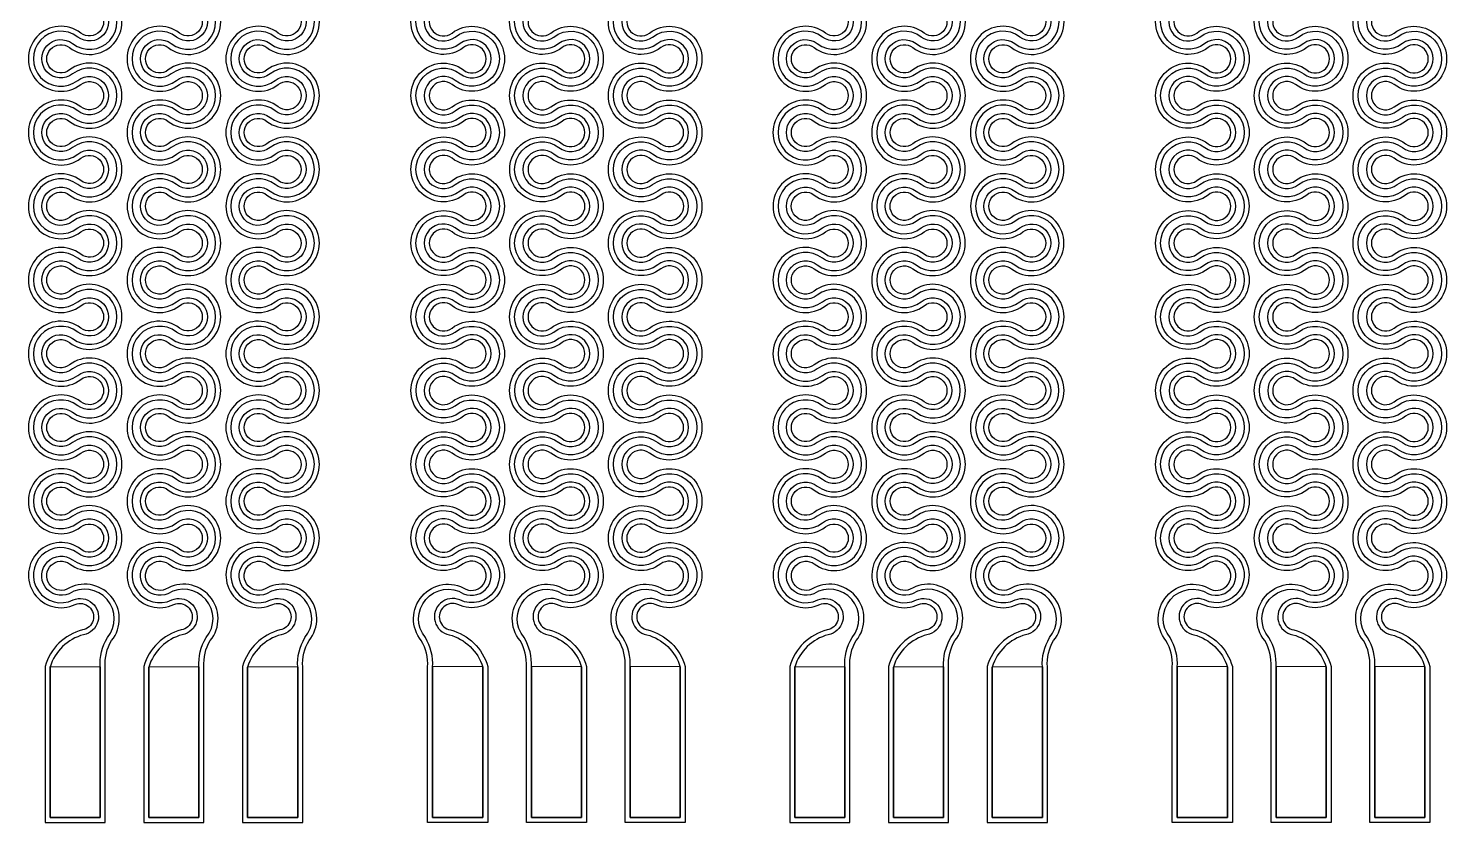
# Model space of a CAD drawing. Header units: millimetres. Extents: x -33.6 to 36.3, y -34.6 to 38.4.
# Drawn here: x 1.49 to 18.47, y 0.39 to 9.89 of the extents above; entities that cross this region are included whole.
import ezdxf

# ---------------------------------------------------------------- set-up
doc = ezdxf.new("R2010")
doc.units = ezdxf.units.MM
doc.layers.add('Metal Layer', color=40, linetype='Continuous')
doc.layers.add('Parylene Encapsulation', color=70, linetype='Continuous')

msp = doc.modelspace()

# ---------------------------------------------------------------- linework, layer by layer
at = {"layer": 'Metal Layer'}
for points in [[(2.085, 10.146, -2.041241), (2.085, 9.784, 2.041241), (2.085, 9.264, -2.041241), (2.085, 8.902, 2.041241), (2.085, 8.382, -2.041241), (2.085, 8.02, 2.041241), (2.085, 7.5, -2.041241), (2.085, 7.138, 2.041241), (2.085, 6.618, -2.041241), (2.085, 6.256, 2.041241), (2.085, 5.736, -2.041241), (2.085, 5.375, 2.041241), (2.085, 4.855, -2.041241), (2.085, 4.493, 2.041241), (2.085, 3.973, -2.041241), (2.085, 3.611, 1.794821), (2.03, 3.052, -1.116024), (2.155, 2.636, 0.258799), (1.754, 2.249), (1.754, 0.449), (2.354, 0.449), (2.354, 2.249, -0.156145), (2.441, 2.601, 0.851811), (1.983, 3.127, -1.718074), (2.024, 3.532, 2.041241), (2.024, 4.052, -2.041241), (2.024, 4.414, 2.041241), (2.024, 4.934, -2.041241), (2.024, 5.296, 2.041241), (2.024, 5.815, -2.041241), (2.024, 6.177, 2.041241), (2.024, 6.697, -2.041241), (2.024, 7.059, 2.041241), (2.024, 7.579, -2.041241), (2.024, 7.941, 2.041241), (2.024, 8.461, -2.041241), (2.024, 8.823, 2.041241), (2.024, 9.343, -2.041241), (2.024, 9.705, 2.041241), (2.024, 10.225, -2.041241)], [(3.267, 10.146, -2.041241), (3.267, 9.784, 2.041241), (3.267, 9.264, -2.041241), (3.267, 8.902, 2.041241), (3.267, 8.382, -2.041241), (3.267, 8.02, 2.041241), (3.267, 7.5, -2.041241), (3.267, 7.138, 2.041241), (3.267, 6.618, -2.041241), (3.267, 6.256, 2.041241), (3.267, 5.736, -2.041241), (3.267, 5.375, 2.041241), (3.267, 4.855, -2.041241), (3.267, 4.493, 2.041241), (3.267, 3.973, -2.041241), (3.267, 3.611, 1.794821), (3.211, 3.052, -1.116024), (3.336, 2.636, 0.258799), (2.936, 2.249), (2.936, 0.449), (3.536, 0.449), (3.536, 2.249, -0.156145), (3.622, 2.601, 0.851811), (3.165, 3.127, -1.718074), (3.205, 3.532, 2.041241), (3.205, 4.052, -2.041241), (3.205, 4.414, 2.041241), (3.205, 4.934, -2.041241), (3.205, 5.296, 2.041241), (3.205, 5.815, -2.041241), (3.205, 6.177, 2.041241), (3.205, 6.697, -2.041241), (3.205, 7.059, 2.041241), (3.205, 7.579, -2.041241), (3.205, 7.941, 2.041241), (3.205, 8.461, -2.041241), (3.205, 8.823, 2.041241), (3.205, 9.343, -2.041241), (3.205, 9.705, 2.041241), (3.205, 10.225, -2.041241)], [(4.448, 10.146, -2.041241), (4.448, 9.784, 2.041241), (4.448, 9.264, -2.041241), (4.448, 8.902, 2.041241), (4.448, 8.382, -2.041241), (4.448, 8.02, 2.041241), (4.448, 7.5, -2.041241), (4.448, 7.138, 2.041241), (4.448, 6.618, -2.041241), (4.448, 6.256, 2.041241), (4.448, 5.736, -2.041241), (4.448, 5.375, 2.041241), (4.448, 4.855, -2.041241), (4.448, 4.493, 2.041241), (4.448, 3.973, -2.041241), (4.448, 3.611, 1.794821), (4.393, 3.052, -1.116024), (4.518, 2.636, 0.258799), (4.118, 2.249), (4.118, 0.449), (4.718, 0.449), (4.718, 2.249, -0.156145), (4.804, 2.601, 0.851811), (4.346, 3.127, -1.718074), (4.387, 3.532, 2.041241), (4.387, 4.052, -2.041241), (4.387, 4.414, 2.041241), (4.387, 4.934, -2.041241), (4.387, 5.296, 2.041241), (4.387, 5.815, -2.041241), (4.387, 6.177, 2.041241), (4.387, 6.697, -2.041241), (4.387, 7.059, 2.041241), (4.387, 7.579, -2.041241), (4.387, 7.941, 2.041241), (4.387, 8.461, -2.041241), (4.387, 8.823, 2.041241), (4.387, 9.343, -2.041241), (4.387, 9.705, 2.041241), (4.387, 10.225, -2.041241)], [(6.601, 10.146, 2.041241), (6.601, 9.784, -2.041241), (6.601, 9.264, 2.041241), (6.601, 8.902, -2.041241), (6.601, 8.382, 2.041241), (6.601, 8.02, -2.041241), (6.601, 7.5, 2.041241), (6.601, 7.138, -2.041241), (6.601, 6.618, 2.041241), (6.601, 6.256, -2.041241), (6.601, 5.736, 2.041241), (6.601, 5.375, -2.041241), (6.601, 4.855, 2.041241), (6.601, 4.493, -2.041241), (6.601, 3.973, 2.041241), (6.601, 3.611, -1.794821), (6.657, 3.052, 1.116024), (6.532, 2.636, -0.258799), (6.932, 2.249), (6.932, 0.449), (6.332, 0.449), (6.332, 2.249, 0.156145), (6.246, 2.601, -0.851811), (6.703, 3.127, 1.718074), (6.663, 3.532, -2.041241), (6.663, 4.052, 2.041241), (6.663, 4.414, -2.041241), (6.663, 4.934, 2.041241), (6.663, 5.296, -2.041241), (6.663, 5.815, 2.041241), (6.663, 6.177, -2.041241), (6.663, 6.697, 2.041241), (6.663, 7.059, -2.041241), (6.663, 7.579, 2.041241), (6.663, 7.941, -2.041241), (6.663, 8.461, 2.041241), (6.663, 8.823, -2.041241), (6.663, 9.343, 2.041241), (6.663, 9.705, -2.041241), (6.663, 10.225, 2.041241)], [(7.783, 10.146, 2.041241), (7.783, 9.784, -2.041241), (7.783, 9.264, 2.041241), (7.783, 8.902, -2.041241), (7.783, 8.382, 2.041241), (7.783, 8.02, -2.041241), (7.783, 7.5, 2.041241), (7.783, 7.138, -2.041241), (7.783, 6.618, 2.041241), (7.783, 6.256, -2.041241), (7.783, 5.736, 2.041241), (7.783, 5.375, -2.041241), (7.783, 4.855, 2.041241), (7.783, 4.493, -2.041241), (7.783, 3.973, 2.041241), (7.783, 3.611, -1.794821), (7.838, 3.052, 1.116024), (7.713, 2.636, -0.258799), (8.114, 2.249), (8.114, 0.449), (7.514, 0.449), (7.514, 2.249, 0.156145), (7.427, 2.601, -0.851811), (7.885, 3.127, 1.718074), (7.844, 3.532, -2.041241), (7.844, 4.052, 2.041241), (7.844, 4.414, -2.041241), (7.844, 4.934, 2.041241), (7.844, 5.296, -2.041241), (7.844, 5.815, 2.041241), (7.844, 6.177, -2.041241), (7.844, 6.697, 2.041241), (7.844, 7.059, -2.041241), (7.844, 7.579, 2.041241), (7.844, 7.941, -2.041241), (7.844, 8.461, 2.041241), (7.844, 8.823, -2.041241), (7.844, 9.343, 2.041241), (7.844, 9.705, -2.041241), (7.844, 10.225, 2.041241)], [(8.965, 10.146, 2.041241), (8.965, 9.784, -2.041241), (8.965, 9.264, 2.041241), (8.965, 8.902, -2.041241), (8.965, 8.382, 2.041241), (8.965, 8.02, -2.041241), (8.965, 7.5, 2.041241), (8.965, 7.138, -2.041241), (8.965, 6.618, 2.041241), (8.965, 6.256, -2.041241), (8.965, 5.736, 2.041241), (8.965, 5.375, -2.041241), (8.965, 4.855, 2.041241), (8.965, 4.493, -2.041241), (8.965, 3.973, 2.041241), (8.965, 3.611, -1.794821), (9.02, 3.052, 1.116024), (8.895, 2.636, -0.258799), (9.295, 2.249), (9.295, 0.449), (8.695, 0.449), (8.695, 2.249, 0.156145), (8.609, 2.601, -0.851811), (9.067, 3.127, 1.718074), (9.026, 3.532, -2.041241), (9.026, 4.052, 2.041241), (9.026, 4.414, -2.041241), (9.026, 4.934, 2.041241), (9.026, 5.296, -2.041241), (9.026, 5.815, 2.041241), (9.026, 6.177, -2.041241), (9.026, 6.697, 2.041241), (9.026, 7.059, -2.041241), (9.026, 7.579, 2.041241), (9.026, 7.941, -2.041241), (9.026, 8.461, 2.041241), (9.026, 8.823, -2.041241), (9.026, 9.343, 2.041241), (9.026, 9.705, -2.041241), (9.026, 10.225, 2.041241)], [(10.996, 10.146, -2.041241), (10.996, 9.784, 2.041241), (10.996, 9.264, -2.041241), (10.996, 8.902, 2.041241), (10.996, 8.382, -2.041241), (10.996, 8.02, 2.041241), (10.996, 7.5, -2.041241), (10.996, 7.138, 2.041241), (10.996, 6.618, -2.041241), (10.996, 6.256, 2.041241), (10.996, 5.736, -2.041241), (10.996, 5.375, 2.041241), (10.996, 4.855, -2.041241), (10.996, 4.493, 2.041241), (10.996, 3.973, -2.041241), (10.996, 3.611, 1.794821), (10.941, 3.052, -1.116024), (11.066, 2.636, 0.258799), (10.666, 2.249), (10.666, 0.449), (11.266, 0.449), (11.266, 2.249, -0.156145), (11.352, 2.601, 0.851811), (10.894, 3.127, -1.718074), (10.935, 3.532, 2.041241), (10.935, 4.052, -2.041241), (10.935, 4.414, 2.041241), (10.935, 4.934, -2.041241), (10.935, 5.296, 2.041241), (10.935, 5.815, -2.041241), (10.935, 6.177, 2.041241), (10.935, 6.697, -2.041241), (10.935, 7.059, 2.041241), (10.935, 7.579, -2.041241), (10.935, 7.941, 2.041241), (10.935, 8.461, -2.041241), (10.935, 8.823, 2.041241), (10.935, 9.343, -2.041241), (10.935, 9.705, 2.041241), (10.935, 10.225, -2.041241)], [(12.178, 10.146, -2.041241), (12.178, 9.784, 2.041241), (12.178, 9.264, -2.041241), (12.178, 8.902, 2.041241), (12.178, 8.382, -2.041241), (12.178, 8.02, 2.041241), (12.178, 7.5, -2.041241), (12.178, 7.138, 2.041241), (12.178, 6.618, -2.041241), (12.178, 6.256, 2.041241), (12.178, 5.736, -2.041241), (12.178, 5.375, 2.041241), (12.178, 4.855, -2.041241), (12.178, 4.493, 2.041241), (12.178, 3.973, -2.041241), (12.178, 3.611, 1.794821), (12.123, 3.052, -1.116024), (12.248, 2.636, 0.258799), (11.847, 2.249), (11.847, 0.449), (12.447, 0.449), (12.447, 2.249, -0.156145), (12.534, 2.601, 0.851811), (12.076, 3.127, -1.718074), (12.117, 3.532, 2.041241), (12.117, 4.052, -2.041241), (12.117, 4.414, 2.041241), (12.117, 4.934, -2.041241), (12.117, 5.296, 2.041241), (12.117, 5.815, -2.041241), (12.117, 6.177, 2.041241), (12.117, 6.697, -2.041241), (12.117, 7.059, 2.041241), (12.117, 7.579, -2.041241), (12.117, 7.941, 2.041241), (12.117, 8.461, -2.041241), (12.117, 8.823, 2.041241), (12.117, 9.343, -2.041241), (12.117, 9.705, 2.041241), (12.117, 10.225, -2.041241)], [(13.36, 10.146, -2.041241), (13.36, 9.784, 2.041241), (13.36, 9.264, -2.041241), (13.36, 8.902, 2.041241), (13.36, 8.382, -2.041241), (13.36, 8.02, 2.041241), (13.36, 7.5, -2.041241), (13.36, 7.138, 2.041241), (13.36, 6.618, -2.041241), (13.36, 6.256, 2.041241), (13.36, 5.736, -2.041241), (13.36, 5.375, 2.041241), (13.36, 4.855, -2.041241), (13.36, 4.493, 2.041241), (13.36, 3.973, -2.041241), (13.36, 3.611, 1.794821), (13.304, 3.052, -1.116024), (13.429, 2.636, 0.258799), (13.029, 2.249), (13.029, 0.449), (13.629, 0.449), (13.629, 2.249, -0.156145), (13.715, 2.601, 0.851811), (13.258, 3.127, -1.718074), (13.298, 3.532, 2.041241), (13.298, 4.052, -2.041241), (13.298, 4.414, 2.041241), (13.298, 4.934, -2.041241), (13.298, 5.296, 2.041241), (13.298, 5.815, -2.041241), (13.298, 6.177, 2.041241), (13.298, 6.697, -2.041241), (13.298, 7.059, 2.041241), (13.298, 7.579, -2.041241), (13.298, 7.941, 2.041241), (13.298, 8.461, -2.041241), (13.298, 8.823, 2.041241), (13.298, 9.343, -2.041241), (13.298, 9.705, 2.041241), (13.298, 10.225, -2.041241)], [(15.513, 10.146, 2.041241), (15.513, 9.784, -2.041241), (15.513, 9.264, 2.041241), (15.513, 8.902, -2.041241), (15.513, 8.382, 2.041241), (15.513, 8.02, -2.041241), (15.513, 7.5, 2.041241), (15.513, 7.138, -2.041241), (15.513, 6.618, 2.041241), (15.513, 6.256, -2.041241), (15.513, 5.736, 2.041241), (15.513, 5.375, -2.041241), (15.513, 4.855, 2.041241), (15.513, 4.493, -2.041241), (15.513, 3.973, 2.041241), (15.513, 3.611, -1.794821), (15.568, 3.052, 1.116024), (15.443, 2.636, -0.258799), (15.843, 2.249), (15.843, 0.449), (15.243, 0.449), (15.243, 2.249, 0.156145), (15.157, 2.601, -0.851811), (15.615, 3.127, 1.718074), (15.574, 3.532, -2.041241), (15.574, 4.052, 2.041241), (15.574, 4.414, -2.041241), (15.574, 4.934, 2.041241), (15.574, 5.296, -2.041241), (15.574, 5.815, 2.041241), (15.574, 6.177, -2.041241), (15.574, 6.697, 2.041241), (15.574, 7.059, -2.041241), (15.574, 7.579, 2.041241), (15.574, 7.941, -2.041241), (15.574, 8.461, 2.041241), (15.574, 8.823, -2.041241), (15.574, 9.343, 2.041241), (15.574, 9.705, -2.041241), (15.574, 10.225, 2.041241)], [(16.694, 10.146, 2.041241), (16.694, 9.784, -2.041241), (16.694, 9.264, 2.041241), (16.694, 8.902, -2.041241), (16.694, 8.382, 2.041241), (16.694, 8.02, -2.041241), (16.694, 7.5, 2.041241), (16.694, 7.138, -2.041241), (16.694, 6.618, 2.041241), (16.694, 6.256, -2.041241), (16.694, 5.736, 2.041241), (16.694, 5.375, -2.041241), (16.694, 4.855, 2.041241), (16.694, 4.493, -2.041241), (16.694, 3.973, 2.041241), (16.694, 3.611, -1.794821), (16.75, 3.052, 1.116024), (16.625, 2.636, -0.258799), (17.025, 2.249), (17.025, 0.449), (16.425, 0.449), (16.425, 2.249, 0.156145), (16.339, 2.601, -0.851811), (16.796, 3.127, 1.718074), (16.756, 3.532, -2.041241), (16.756, 4.052, 2.041241), (16.756, 4.414, -2.041241), (16.756, 4.934, 2.041241), (16.756, 5.296, -2.041241), (16.756, 5.815, 2.041241), (16.756, 6.177, -2.041241), (16.756, 6.697, 2.041241), (16.756, 7.059, -2.041241), (16.756, 7.579, 2.041241), (16.756, 7.941, -2.041241), (16.756, 8.461, 2.041241), (16.756, 8.823, -2.041241), (16.756, 9.343, 2.041241), (16.756, 9.705, -2.041241), (16.756, 10.225, 2.041241)], [(17.876, 10.146, 2.041241), (17.876, 9.784, -2.041241), (17.876, 9.264, 2.041241), (17.876, 8.902, -2.041241), (17.876, 8.382, 2.041241), (17.876, 8.02, -2.041241), (17.876, 7.5, 2.041241), (17.876, 7.138, -2.041241), (17.876, 6.618, 2.041241), (17.876, 6.256, -2.041241), (17.876, 5.736, 2.041241), (17.876, 5.375, -2.041241), (17.876, 4.855, 2.041241), (17.876, 4.493, -2.041241), (17.876, 3.973, 2.041241), (17.876, 3.611, -1.794821), (17.931, 3.052, 1.116024), (17.806, 2.636, -0.258799), (18.207, 2.249), (18.207, 0.449), (17.607, 0.449), (17.607, 2.249, 0.156145), (17.52, 2.601, -0.851811), (17.978, 3.127, 1.718074), (17.937, 3.532, -2.041241), (17.937, 4.052, 2.041241), (17.937, 4.414, -2.041241), (17.937, 4.934, 2.041241), (17.937, 5.296, -2.041241), (17.937, 5.815, 2.041241), (17.937, 6.177, -2.041241), (17.937, 6.697, 2.041241), (17.937, 7.059, -2.041241), (17.937, 7.579, 2.041241), (17.937, 7.941, -2.041241), (17.937, 8.461, 2.041241), (17.937, 8.823, -2.041241), (17.937, 9.343, 2.041241), (17.937, 9.705, -2.041241), (17.937, 10.225, 2.041241)]]:
    msp.add_lwpolyline(points, format="xyb", dxfattribs=at)
at = {"layer": 'Parylene Encapsulation'}
for points in [[(2.122, 10.098, -2.041241), (2.122, 9.831, 2.041241), (2.122, 9.216, -2.041241), (2.122, 8.949, 2.041241), (2.122, 8.334, -2.041241), (2.122, 8.067, 2.041241), (2.122, 7.453, -2.041241), (2.122, 7.186, 2.041241), (2.122, 6.571, -2.041241), (2.122, 6.304, 2.041241), (2.122, 5.689, -2.041241), (2.122, 5.422, 2.041241), (2.122, 4.807, -2.041241), (2.122, 4.54, 2.041241), (2.122, 3.925, -2.042643), (2.122, 3.658, 1.790498), (2.055, 2.998, -1.118572), (2.142, 2.694, 0.263776), (1.694, 2.257), (1.694, 0.389), (2.414, 0.389), (2.414, 2.251, -0.155176), (2.49, 2.566, 0.842128), (1.955, 3.18, -1.690686), (1.988, 3.484, 2.036462), (1.987, 4.099, -2.041241), (1.987, 4.366, 2.041241), (1.987, 4.981, -2.041241), (1.987, 5.248, 2.041241), (1.987, 5.863, -2.041241), (1.987, 6.13, 2.041241), (1.987, 6.745, -2.041241), (1.987, 7.012, 2.041241), (1.987, 7.626, -2.041241), (1.987, 7.894, 2.041241), (1.987, 8.508, -2.041241), (1.987, 8.775, 2.041241), (1.987, 9.39, -2.041241), (1.987, 9.657, 2.041241), (1.987, 10.272, -2.041241)], [(3.303, 10.098, -2.041241), (3.303, 9.831, 2.041241), (3.303, 9.216, -2.041241), (3.303, 8.949, 2.041241), (3.303, 8.334, -2.041241), (3.303, 8.067, 2.041241), (3.303, 7.453, -2.041241), (3.303, 7.186, 2.041241), (3.303, 6.571, -2.041241), (3.303, 6.304, 2.041241), (3.303, 5.689, -2.041241), (3.303, 5.422, 2.041241), (3.303, 4.807, -2.041241), (3.303, 4.54, 2.041241), (3.303, 3.925, -2.042643), (3.303, 3.658, 1.790498), (3.236, 2.998, -1.118572), (3.323, 2.694, 0.263776), (2.876, 2.257), (2.876, 0.389), (3.596, 0.389), (3.596, 2.251, -0.155176), (3.671, 2.566, 0.842128), (3.137, 3.18, -1.690686), (3.17, 3.484, 2.036462), (3.169, 4.099, -2.041241), (3.169, 4.366, 2.041241), (3.169, 4.981, -2.041241), (3.169, 5.248, 2.041241), (3.169, 5.863, -2.041241), (3.169, 6.13, 2.041241), (3.169, 6.745, -2.041241), (3.169, 7.012, 2.041241), (3.169, 7.626, -2.041241), (3.169, 7.894, 2.041241), (3.169, 8.508, -2.041241), (3.169, 8.775, 2.041241), (3.169, 9.39, -2.041241), (3.169, 9.657, 2.041241), (3.169, 10.272, -2.041241)], [(4.485, 10.098, -2.041241), (4.485, 9.831, 2.041241), (4.485, 9.216, -2.041241), (4.485, 8.949, 2.041241), (4.485, 8.334, -2.041241), (4.485, 8.067, 2.041241), (4.485, 7.453, -2.041241), (4.485, 7.186, 2.041241), (4.485, 6.571, -2.041241), (4.485, 6.304, 2.041241), (4.485, 5.689, -2.041241), (4.485, 5.422, 2.041241), (4.485, 4.807, -2.041241), (4.485, 4.54, 2.041241), (4.485, 3.925, -2.042643), (4.485, 3.658, 1.790498), (4.418, 2.998, -1.118572), (4.505, 2.694, 0.263776), (4.058, 2.257), (4.058, 0.389), (4.778, 0.389), (4.778, 2.251, -0.155176), (4.853, 2.566, 0.842128), (4.319, 3.18, -1.690686), (4.351, 3.484, 2.036462), (4.35, 4.099, -2.041241), (4.35, 4.366, 2.041241), (4.35, 4.981, -2.041241), (4.35, 5.248, 2.041241), (4.35, 5.863, -2.041241), (4.35, 6.13, 2.041241), (4.35, 6.745, -2.041241), (4.35, 7.012, 2.041241), (4.35, 7.626, -2.041241), (4.35, 7.894, 2.041241), (4.35, 8.508, -2.041241), (4.35, 8.775, 2.041241), (4.35, 9.39, -2.041241), (4.35, 9.657, 2.041241), (4.35, 10.272, -2.041241)], [(6.565, 10.098, 2.041241), (6.565, 9.831, -2.041241), (6.565, 9.216, 2.041241), (6.565, 8.949, -2.041241), (6.565, 8.334, 2.041241), (6.565, 8.067, -2.041241), (6.565, 7.453, 2.041241), (6.565, 7.186, -2.041241), (6.565, 6.571, 2.041241), (6.565, 6.304, -2.041241), (6.565, 5.689, 2.041241), (6.565, 5.422, -2.041241), (6.565, 4.807, 2.041241), (6.565, 4.54, -2.041241), (6.565, 3.925, 2.042643), (6.565, 3.658, -1.790498), (6.632, 2.998, 1.118572), (6.545, 2.694, -0.263776), (6.992, 2.257), (6.992, 0.389), (6.272, 0.389), (6.272, 2.251, 0.155176), (6.197, 2.566, -0.842128), (6.731, 3.18, 1.690686), (6.698, 3.484, -2.036462), (6.7, 4.099, 2.041241), (6.7, 4.366, -2.041241), (6.7, 4.981, 2.041241), (6.7, 5.248, -2.041241), (6.7, 5.863, 2.041241), (6.7, 6.13, -2.041241), (6.7, 6.745, 2.041241), (6.7, 7.012, -2.041241), (6.7, 7.626, 2.041241), (6.7, 7.894, -2.041241), (6.7, 8.508, 2.041241), (6.7, 8.775, -2.041241), (6.7, 9.39, 2.041241), (6.7, 9.657, -2.041241), (6.7, 10.272, 2.041241)], [(7.746, 10.098, 2.041241), (7.746, 9.831, -2.041241), (7.746, 9.216, 2.041241), (7.746, 8.949, -2.041241), (7.746, 8.334, 2.041241), (7.746, 8.067, -2.041241), (7.746, 7.453, 2.041241), (7.746, 7.186, -2.041241), (7.746, 6.571, 2.041241), (7.746, 6.304, -2.041241), (7.746, 5.689, 2.041241), (7.746, 5.422, -2.041241), (7.746, 4.807, 2.041241), (7.746, 4.54, -2.041241), (7.746, 3.925, 2.042643), (7.746, 3.658, -1.790498), (7.814, 2.998, 1.118572), (7.726, 2.694, -0.263776), (8.174, 2.257), (8.174, 0.389), (7.454, 0.389), (7.454, 2.251, 0.155176), (7.378, 2.566, -0.842128), (7.913, 3.18, 1.690686), (7.88, 3.484, -2.036462), (7.881, 4.099, 2.041241), (7.881, 4.366, -2.041241), (7.881, 4.981, 2.041241), (7.881, 5.248, -2.041241), (7.881, 5.863, 2.041241), (7.881, 6.13, -2.041241), (7.881, 6.745, 2.041241), (7.881, 7.012, -2.041241), (7.881, 7.626, 2.041241), (7.881, 7.894, -2.041241), (7.881, 8.508, 2.041241), (7.881, 8.775, -2.041241), (7.881, 9.39, 2.041241), (7.881, 9.657, -2.041241), (7.881, 10.272, 2.041241)], [(8.928, 10.098, 2.041241), (8.928, 9.831, -2.041241), (8.928, 9.216, 2.041241), (8.928, 8.949, -2.041241), (8.928, 8.334, 2.041241), (8.928, 8.067, -2.041241), (8.928, 7.453, 2.041241), (8.928, 7.186, -2.041241), (8.928, 6.571, 2.041241), (8.928, 6.304, -2.041241), (8.928, 5.689, 2.041241), (8.928, 5.422, -2.041241), (8.928, 4.807, 2.041241), (8.928, 4.54, -2.041241), (8.928, 3.925, 2.042643), (8.928, 3.658, -1.790498), (8.995, 2.998, 1.118572), (8.908, 2.694, -0.263776), (9.355, 2.257), (9.355, 0.389), (8.635, 0.389), (8.635, 2.251, 0.155176), (8.56, 2.566, -0.842128), (9.094, 3.18, 1.690686), (9.062, 3.484, -2.036462), (9.063, 4.099, 2.041241), (9.063, 4.366, -2.041241), (9.063, 4.981, 2.041241), (9.063, 5.248, -2.041241), (9.063, 5.863, 2.041241), (9.063, 6.13, -2.041241), (9.063, 6.745, 2.041241), (9.063, 7.012, -2.041241), (9.063, 7.626, 2.041241), (9.063, 7.894, -2.041241), (9.063, 8.508, 2.041241), (9.063, 8.775, -2.041241), (9.063, 9.39, 2.041241), (9.063, 9.657, -2.041241), (9.063, 10.272, 2.041241)], [(11.033, 10.098, -2.041241), (11.033, 9.831, 2.041241), (11.033, 9.216, -2.041241), (11.033, 8.949, 2.041241), (11.033, 8.334, -2.041241), (11.033, 8.067, 2.041241), (11.033, 7.453, -2.041241), (11.033, 7.186, 2.041241), (11.033, 6.571, -2.041241), (11.033, 6.304, 2.041241), (11.033, 5.689, -2.041241), (11.033, 5.422, 2.041241), (11.033, 4.807, -2.041241), (11.033, 4.54, 2.041241), (11.033, 3.925, -2.042643), (11.033, 3.658, 1.790498), (10.966, 2.998, -1.118572), (11.053, 2.694, 0.263776), (10.606, 2.257), (10.606, 0.389), (11.326, 0.389), (11.326, 2.251, -0.155176), (11.401, 2.566, 0.842128), (10.867, 3.18, -1.690686), (10.899, 3.484, 2.036462), (10.898, 4.099, -2.041241), (10.898, 4.366, 2.041241), (10.898, 4.981, -2.041241), (10.898, 5.248, 2.041241), (10.898, 5.863, -2.041241), (10.898, 6.13, 2.041241), (10.898, 6.745, -2.041241), (10.898, 7.012, 2.041241), (10.898, 7.626, -2.041241), (10.898, 7.894, 2.041241), (10.898, 8.508, -2.041241), (10.898, 8.775, 2.041241), (10.898, 9.39, -2.041241), (10.898, 9.657, 2.041241), (10.898, 10.272, -2.041241)], [(12.215, 10.098, -2.041241), (12.215, 9.831, 2.041241), (12.215, 9.216, -2.041241), (12.215, 8.949, 2.041241), (12.215, 8.334, -2.041241), (12.215, 8.067, 2.041241), (12.215, 7.453, -2.041241), (12.215, 7.186, 2.041241), (12.215, 6.571, -2.041241), (12.215, 6.304, 2.041241), (12.215, 5.689, -2.041241), (12.215, 5.422, 2.041241), (12.215, 4.807, -2.041241), (12.215, 4.54, 2.041241), (12.215, 3.925, -2.042643), (12.215, 3.658, 1.790498), (12.147, 2.998, -1.118572), (12.235, 2.694, 0.263776), (11.787, 2.257), (11.787, 0.389), (12.507, 0.389), (12.507, 2.251, -0.155176), (12.583, 2.566, 0.842128), (12.048, 3.18, -1.690686), (12.081, 3.484, 2.036462), (12.08, 4.099, -2.041241), (12.08, 4.366, 2.041241), (12.08, 4.981, -2.041241), (12.08, 5.248, 2.041241), (12.08, 5.863, -2.041241), (12.08, 6.13, 2.041241), (12.08, 6.745, -2.041241), (12.08, 7.012, 2.041241), (12.08, 7.626, -2.041241), (12.08, 7.894, 2.041241), (12.08, 8.508, -2.041241), (12.08, 8.775, 2.041241), (12.08, 9.39, -2.041241), (12.08, 9.657, 2.041241), (12.08, 10.272, -2.041241)], [(13.396, 10.098, -2.041241), (13.396, 9.831, 2.041241), (13.396, 9.216, -2.041241), (13.396, 8.949, 2.041241), (13.396, 8.334, -2.041241), (13.396, 8.067, 2.041241), (13.396, 7.453, -2.041241), (13.396, 7.186, 2.041241), (13.396, 6.571, -2.041241), (13.396, 6.304, 2.041241), (13.396, 5.689, -2.041241), (13.396, 5.422, 2.041241), (13.396, 4.807, -2.041241), (13.396, 4.54, 2.041241), (13.396, 3.925, -2.042643), (13.396, 3.658, 1.790498), (13.329, 2.998, -1.118572), (13.416, 2.694, 0.263776), (12.969, 2.257), (12.969, 0.389), (13.689, 0.389), (13.689, 2.251, -0.155176), (13.764, 2.566, 0.842128), (13.23, 3.18, -1.690686), (13.263, 3.484, 2.036462), (13.261, 4.099, -2.041241), (13.261, 4.366, 2.041241), (13.261, 4.981, -2.041241), (13.261, 5.248, 2.041241), (13.261, 5.863, -2.041241), (13.261, 6.13, 2.041241), (13.261, 6.745, -2.041241), (13.261, 7.012, 2.041241), (13.261, 7.626, -2.041241), (13.261, 7.894, 2.041241), (13.261, 8.508, -2.041241), (13.261, 8.775, 2.041241), (13.261, 9.39, -2.041241), (13.261, 9.657, 2.041241), (13.261, 10.272, -2.041241)], [(15.476, 10.098, 2.041241), (15.476, 9.831, -2.041241), (15.476, 9.216, 2.041241), (15.476, 8.949, -2.041241), (15.476, 8.334, 2.041241), (15.476, 8.067, -2.041241), (15.476, 7.453, 2.041241), (15.476, 7.186, -2.041241), (15.476, 6.571, 2.041241), (15.476, 6.304, -2.041241), (15.476, 5.689, 2.041241), (15.476, 5.422, -2.041241), (15.476, 4.807, 2.041241), (15.476, 4.54, -2.041241), (15.476, 3.925, 2.042643), (15.476, 3.658, -1.790498), (15.543, 2.998, 1.118572), (15.456, 2.694, -0.263776), (15.903, 2.257), (15.903, 0.389), (15.183, 0.389), (15.183, 2.251, 0.155176), (15.108, 2.566, -0.842128), (15.642, 3.18, 1.690686), (15.61, 3.484, -2.036462), (15.611, 4.099, 2.041241), (15.611, 4.366, -2.041241), (15.611, 4.981, 2.041241), (15.611, 5.248, -2.041241), (15.611, 5.863, 2.041241), (15.611, 6.13, -2.041241), (15.611, 6.745, 2.041241), (15.611, 7.012, -2.041241), (15.611, 7.626, 2.041241), (15.611, 7.894, -2.041241), (15.611, 8.508, 2.041241), (15.611, 8.775, -2.041241), (15.611, 9.39, 2.041241), (15.611, 9.657, -2.041241), (15.611, 10.272, 2.041241)], [(16.658, 10.098, 2.041241), (16.658, 9.831, -2.041241), (16.658, 9.216, 2.041241), (16.658, 8.949, -2.041241), (16.658, 8.334, 2.041241), (16.658, 8.067, -2.041241), (16.658, 7.453, 2.041241), (16.658, 7.186, -2.041241), (16.658, 6.571, 2.041241), (16.658, 6.304, -2.041241), (16.658, 5.689, 2.041241), (16.658, 5.422, -2.041241), (16.658, 4.807, 2.041241), (16.658, 4.54, -2.041241), (16.658, 3.925, 2.042643), (16.658, 3.658, -1.790498), (16.725, 2.998, 1.118572), (16.638, 2.694, -0.263776), (17.085, 2.257), (17.085, 0.389), (16.365, 0.389), (16.365, 2.251, 0.155176), (16.29, 2.566, -0.842128), (16.824, 3.18, 1.690686), (16.791, 3.484, -2.036462), (16.792, 4.099, 2.041241), (16.792, 4.366, -2.041241), (16.792, 4.981, 2.041241), (16.792, 5.248, -2.041241), (16.792, 5.863, 2.041241), (16.792, 6.13, -2.041241), (16.792, 6.745, 2.041241), (16.792, 7.012, -2.041241), (16.792, 7.626, 2.041241), (16.792, 7.894, -2.041241), (16.792, 8.508, 2.041241), (16.792, 8.775, -2.041241), (16.792, 9.39, 2.041241), (16.792, 9.657, -2.041241), (16.792, 10.272, 2.041241)], [(17.839, 10.098, 2.041241), (17.839, 9.831, -2.041241), (17.839, 9.216, 2.041241), (17.839, 8.949, -2.041241), (17.839, 8.334, 2.041241), (17.839, 8.067, -2.041241), (17.839, 7.453, 2.041241), (17.839, 7.186, -2.041241), (17.839, 6.571, 2.041241), (17.839, 6.304, -2.041241), (17.839, 5.689, 2.041241), (17.839, 5.422, -2.041241), (17.839, 4.807, 2.041241), (17.839, 4.54, -2.041241), (17.839, 3.925, 2.042643), (17.839, 3.658, -1.790498), (17.906, 2.998, 1.118572), (17.819, 2.694, -0.263776), (18.267, 2.257), (18.267, 0.389), (17.547, 0.389), (17.547, 2.251, 0.155176), (17.471, 2.566, -0.842128), (18.006, 3.18, 1.690686), (17.973, 3.484, -2.036462), (17.974, 4.099, 2.041241), (17.974, 4.366, -2.041241), (17.974, 4.981, 2.041241), (17.974, 5.248, -2.041241), (17.974, 5.863, 2.041241), (17.974, 6.13, -2.041241), (17.974, 6.745, 2.041241), (17.974, 7.012, -2.041241), (17.974, 7.626, 2.041241), (17.974, 7.894, -2.041241), (17.974, 8.508, 2.041241), (17.974, 8.775, -2.041241), (17.974, 9.39, 2.041241), (17.974, 9.657, -2.041241), (17.974, 10.272, 2.041241)]]:
    msp.add_lwpolyline(points, format="xyb", dxfattribs=at)
for points in [[(1.754, 2.249), (1.757, 2.257), (2.354, 2.251), (2.354, 2.249), (2.354, 0.449), (1.754, 0.449)], [(2.936, 2.249), (2.939, 2.257), (3.536, 2.251), (3.536, 2.249), (3.536, 0.449), (2.936, 0.449)], [(4.118, 2.249), (4.12, 2.257), (4.717, 2.251), (4.718, 2.249), (4.718, 0.449), (4.118, 0.449)], [(6.932, 2.249), (6.93, 2.257), (6.332, 2.251), (6.332, 2.249), (6.332, 0.449), (6.932, 0.449)], [(8.114, 2.249), (8.111, 2.257), (7.514, 2.251), (7.514, 2.249), (7.514, 0.449), (8.114, 0.449)], [(9.295, 2.249), (9.293, 2.257), (8.695, 2.251), (8.695, 2.249), (8.695, 0.449), (9.295, 0.449)], [(10.666, 2.249), (10.668, 2.257), (11.266, 2.251), (11.266, 2.249), (11.266, 0.449), (10.666, 0.449)], [(11.847, 2.249), (11.85, 2.257), (12.447, 2.251), (12.447, 2.249), (12.447, 0.449), (11.847, 0.449)], [(13.029, 2.249), (13.031, 2.257), (13.629, 2.251), (13.629, 2.249), (13.629, 0.449), (13.029, 0.449)], [(15.843, 2.249), (15.841, 2.257), (15.244, 2.251), (15.243, 2.249), (15.243, 0.449), (15.843, 0.449)], [(17.025, 2.249), (17.022, 2.257), (16.425, 2.251), (16.425, 2.249), (16.425, 0.449), (17.025, 0.449)], [(18.207, 2.249), (18.204, 2.257), (17.607, 2.251), (17.607, 2.249), (17.607, 0.449), (18.207, 0.449)]]:
    msp.add_lwpolyline(points, close=True, dxfattribs=at)

doc.saveas('drawing.dxf')
